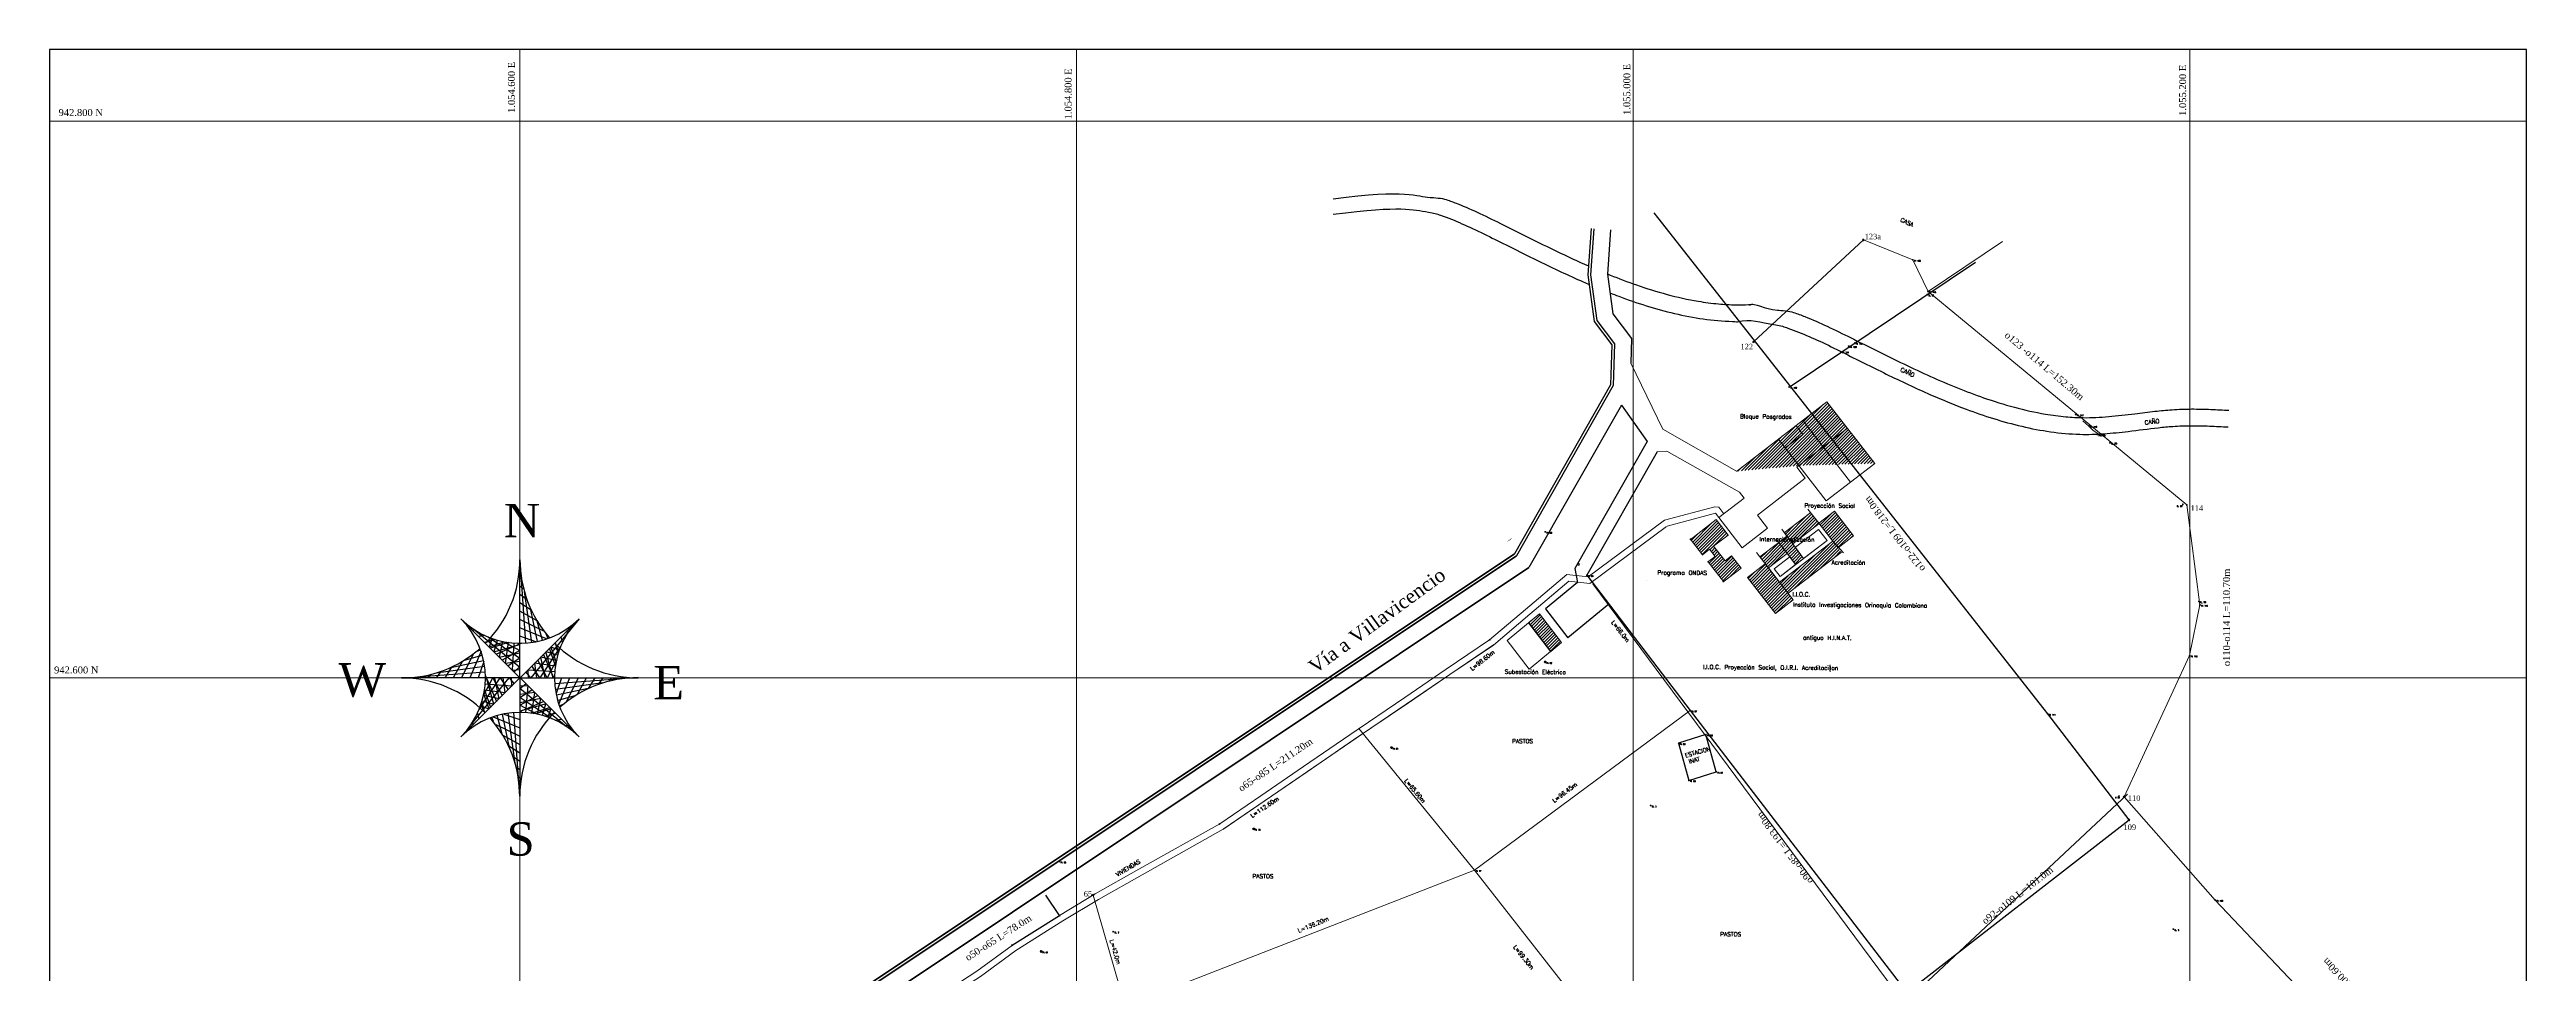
# Model space of a CAD drawing. Header units: metres. Extents: x -38 to 1057472, y -19 to 977469.
# Drawn here: x 1054431 to 1055321, y 942494 to 942826 of the extents above; entities that cross this region are included whole.
import ezdxf

# ---------------------------------------------------------------- set-up
doc = ezdxf.new("R2010")
doc.units = ezdxf.units.M
doc.header["$LTSCALE"] = 0.0005
for name, color, linetype, lineweight in [('anden', 3, 'CONTINUOUS', 9), ('CAÑO', 5, 'CONTINUOUS', 25), ('cerca', 4, 'CERCA', 20), ('CERRAM', 1, 'CONTINUOUS', 25), ('CERRAMIENTO', 20, 'CONTINUOUS', 35), ('CONT-MJR', 11, 'CONTINUOUS', 15), ('CONT-MNR', 44, 'CONTINUOUS', 15), ('COORD', 7, 'CONTINUOUS', 9), ('MURO', 7, 'CONTINUOUS', 30), ('NORTE', 7, 'CONTINUOUS', 15), ('puntos barcelona', 3, 'CONTINUOUS', 13), ('TEXTO', 7, 'CONTINUOUS', 15), ('textos', 7, 'CONTINUOUS', 15)]:
    doc.layers.add(name, color=color, linetype=linetype, lineweight=lineweight)
doc.layers.add('UBICACION', color=7, linetype='CONTINUOUS')
doc.layers.add('V', color=2, linetype='CONTINUOUS', plot=False)
doc.styles.add('1.2mm1250', font='txt.shx', dxfattribs={"height": 0.5})
doc.styles.add('2mm1250', font='TIMES.TTF', dxfattribs={"height": 2.5})
doc.styles.add('letras', font='TIMES.TTF', dxfattribs={"height": 4})
doc.styles.get("Standard").update_dxf_attribs({"font": 'txt.shx', "height": 1.5})
doc.linetypes.add('CERCA', pattern='A,19.873597,-1.500118,["x",Standard,S=1.5,R=0,X=0,Y=-0.44232],-2.673653,19.873597', length=43.920965)

# ---------------------------------------------------------------- blocks, each defined once
blk = doc.blocks.new('poste')
at = {"layer": 'MURO'}
for p, q in [((-0.32, -0.04), (-0.03, 0.32)), ((-0.32, 0.03), (-0.1, 0.3)), ((-0.3, -0.11), (0.04, 0.32)), ((-0.28, -0.16), (0.09, 0.31)), ((-0.25, -0.2), (0.14, 0.29)), ((-0.22, -0.23), (0.17, 0.27)), ((-0.19, -0.26), (0.21, 0.24))]:
    blk.add_line(p, q, dxfattribs=at)
blk.add_circle((0, 0), 0.32, dxfattribs=at)
blk = doc.blocks.new('norte ERNESTO')
at = {"layer": 'UBICACION', "color": 8}
for p, q in [((-0.01, 7.07), (-0.08, 6.04)), ((-0.03, 6.47), (-0.03, 6.48)), ((0, 7.06), (-0.01, 7.07)), ((-0.01, 7.07), (0.34, 2.08)), ((-0.01, 7.07), (0, 7.02)), ((-0.01, 7.07), (0, 7.04)), ((-0.01, 7.07), (0, 7.05)), ((-0.01, 7.07), (0, 7.06)), ((-0.01, 7.07), (0, 7.06)), ((-0.01, 7.07), (0, 7.06)), ((-0.01, 7.07), (0, 7.06)), ((0, 7.06), (-0.01, 7.07)), ((0, 7.06), (-0.01, 7.07)), ((0, 7.06), (-0.01, 7.07)), ((0, 7.06), (-0.01, 7.07)), ((0, 7.05), (-0.01, 7.07)), ((0, 7.05), (-0.01, 7.07)), ((0.03, 6.47), (-0.01, 6.5)), ((0.1, 5.91), (-0.01, 6)), ((-0.41, 4.71), (-0.41, 4.72)), ((-0.29, 5.09), (-0.29, 5.07)), ((-0.1, 5.92), (-0.1, 5.92)), ((0.22, 5.32), (-0.01, 5.5)), ((0.41, 4.7), (-0.01, 5)), ((0.67, 4.06), (-0.01, 4.5)), ((0.26, 5.18), (0.69, 2.12)), ((-3.14, 3.18), (-3.18, 3.18)), ((-1.06, 3.34), (-1.06, 3.34)), ((-1.01, 3.43), (-1.01, 3.43)), ((-0.67, 4.08), (-0.66, 4.08)), ((-0.62, 4.18), (-0.62, 4.17)), ((1.02, 3.42), (-0.01, 4)), ((1.46, 2.77), (-0.01, 3.5)), ((1.58, 2.33), (-0.01, 3)), ((0.59, 4.25), (1.03, 2.18)), ((3.54, 3.54), (0.64, 0)), ((1.35, 2.26), (1.03, 3.4)), ((3.18, 3.14), (3.18, 3.18)), ((-2.33, 1.59), (-3.01, -0.01)), ((-2.67, 2.85), (-2.83, 2.83)), ((-2.77, 2.91), (0, 0.64)), ((-2.61, 1.58), (-2.36, 1.67)), ((-2.11, 2.54), (-2.47, 2.47)), ((-1.46, 2.29), (-2.12, 2.12)), ((-1.97, 2.16), (-1.58, 2.33)), ((-1.9, 2.45), (0, 1.18)), ((-1.67, 2.36), (-1.85, 1.85)), ((-1.85, 1.85), (-0.95, 2.16)), ((-0.71, 2.12), (-1.77, 1.77)), ((-1.59, 2.6), (-1.59, 2.6)), ((-1.37, 2.26), (-1.56, 1.56)), ((-1.56, 1.56), (-0.01, 2)), ((-1.44, 2.79), (-1.44, 2.79)), ((0.12, 2.07), (-1.41, 1.41)), ((-1.04, 2.18), (-1.24, 1.24)), ((-1.24, 1.24), (-0.01, 1.5)), ((0, 1.63), (-1.06, 1.06)), ((-1.01, 2.17), (0, 1.63)), ((-0.71, 2.12), (-0.88, 0.88)), ((-0.36, 2.08), (-0.47, 0.47)), ((-0.12, 2.07), (0, 2.02)), ((0.94, 2.16), (-0.01, 2.5)), ((0, 1.99), (-0.01, 2)), ((0, 1.49), (-0.01, 1.5)), ((2.45, 1.9), (1.18, 0)), ((1.55, 2.65), (1.66, 2.35)), ((1.99, 0), (1.55, 1.55)), ((2.26, 1.36), (1.56, 1.56)), ((2.12, 0.71), (1.77, 1.77)), ((2.36, 1.66), (1.84, 1.84)), ((1.84, 1.84), (2.16, 0.94)), ((2.29, 1.46), (2.12, 2.12)), ((2.32, 1.57), (2.14, 2.01)), ((2.54, 2.11), (2.47, 2.47)), ((2.85, 2.67), (2.83, 2.83)), ((-5.94, 0.07), (-6.01, -0.01)), ((-5.9, 0.08), (-2.08, 0.35)), ((-5.35, 0.19), (-5.51, -0.01)), ((-5.02, 0.29), (-2.12, 0.7)), ((-4.74, 0.38), (-5.01, -0.01)), ((-4.1, 0.64), (-4.51, -0.01)), ((-4.15, 0.62), (-2.18, 1.04)), ((-3.45, 0.99), (-4.01, -0.01)), ((-2.8, 1.42), (-3.51, -0.01)), ((-3.33, 1.06), (-2.26, 1.36)), ((-2.91, -2.77), (-0.64, 0)), ((-2.17, 0.97), (-2.51, -0.01)), ((-2.45, -1.9), (-1.18, 0)), ((-2.17, -1.01), (-1.63, 0)), ((-2.07, 0.12), (-1.41, -1.41)), ((-2.07, -0.12), (-2.02, 0)), ((-2.01, 0), (-2.01, 0)), ((-1.63, 0), (-1.06, -1.06)), ((-1.51, 0), (-1.51, 0)), ((-1.18, 0), (-0.71, -0.71)), ((-1.01, 0), (-1.01, 0)), ((-0.87, 0.87), (-0.01, 1)), ((0, 1.18), (-0.71, 0.71)), ((-0.64, 0), (-0.35, -0.35)), ((-0.51, 0), (-0.51, 0)), ((-0.46, 0.46), (-0.01, 0.5)), ((0, 0.64), (-0.35, 0.35)), ((0, 1), (-0.01, 1)), ((0, 0.5), (-0.01, 0.5)), ((0.64, 0), (0.35, 0.35)), ((0.46, 0.46), (0.49, 0)), ((2.08, 0.35), (0.46, 0.46)), ((1.18, 0), (0.71, 0.71)), ((2.12, 0.7), (0.87, 0.87)), ((0.87, 0.87), (0.99, 0)), ((1.63, 0), (1.06, 1.06)), ((2.18, 1.03), (1.23, 1.23)), ((1.23, 1.23), (1.49, 0)), ((2.02, 0), (1.41, 1.41)), ((2.17, 1.01), (1.63, 0)), ((2.07, 0.12), (2.02, 0)), ((2.49, 0), (2.49, 0)), ((2.99, 0), (2.99, 0)), ((3.49, 0), (3.49, 0)), ((3.99, 0), (3.99, 0)), ((4.49, 0), (4.49, 0)), ((4.99, 0), (4.99, 0)), ((5.49, 0), (5.34, -0.19)), ((5.93, -0.07), (5.99, 0)), ((6.49, 0), (6.49, 0)), ((-6.5, 0), (-6.51, -0.01)), ((-2.29, -1.46), (-2.12, -2.12)), ((-2.26, -1.37), (-1.57, -1.57)), ((-2.18, -1.04), (-1.24, -1.24)), ((-1.85, -1.85), (-2.17, -0.97)), ((-2.12, -0.71), (-1.77, -1.77)), ((-2.12, -0.71), (-0.88, -0.88)), ((-2.08, -0.36), (-0.47, -0.47)), ((-1.57, -1.57), (-2.01, 0)), ((-1.25, -1.25), (-1.51, 0)), ((-0.88, -0.88), (-1.01, 0)), ((-0.48, -0.48), (-0.51, 0)), ((0.47, -0.47), (-0.01, -0.5)), ((0.88, -0.88), (-0.01, -1)), ((1.24, -1.24), (-0.01, -1.5)), ((0, -0.64), (0.35, -0.35)), ((2.77, -2.91), (0, -0.64)), ((0, -1.18), (0.71, -0.71)), ((0, -1.63), (1.06, -1.06)), ((1.9, -2.45), (0, -1.18)), ((0, -2.02), (1.41, -1.41)), ((0.46, -0.46), (0.34, -2.08)), ((0.87, -0.87), (0.69, -2.12)), ((1.23, -1.23), (1.03, -2.18)), ((5.81, -0.09), (2.08, -0.35)), ((4.96, -0.3), (2.12, -0.7)), ((2.49, 0), (2.16, -0.94)), ((4.09, -0.63), (2.18, -1.04)), ((3.29, -1.07), (2.26, -1.36)), ((2.33, -1.57), (2.99, 0)), ((3.49, 0), (2.79, -1.41)), ((3.44, -0.98), (3.99, 0)), ((4.49, 0), (4.09, -0.63)), ((4.73, -0.38), (4.99, 0)), ((-2.85, -2.67), (-2.83, -2.83)), ((-2.54, -2.11), (-2.47, -2.47)), ((-2.36, -1.68), (-1.85, -1.85)), ((-2.17, -1.98), (-2.33, -1.6)), ((-1.58, -2.62), (-1.68, -2.36)), ((-1.6, -2.33), (-0.01, -3)), ((-1.45, -2.79), (-0.01, -3.5)), ((-1.06, -3.37), (-1.37, -2.26)), ((-0.62, -4.2), (-1.05, -2.18)), ((-0.97, -2.17), (-0.01, -2.5)), ((-0.29, -5.11), (-0.71, -2.12)), ((-0.01, -7.08), (-0.36, -2.08)), ((0, -2.5), (-0.01, -2.5)), ((1.56, -1.56), (0, -2)), ((1.01, -2.17), (0, -1.63)), ((0.12, -2.07), (0, -2.02)), ((0.71, -2.12), (1.77, -1.77)), ((1.85, -1.85), (0.95, -2.16)), ((1.35, -2.26), (1.55, -1.55)), ((1.46, -2.29), (2.12, -2.12)), ((1.93, -2.18), (1.58, -2.33)), ((1.84, -1.84), (1.66, -2.35)), ((2.11, -2.54), (2.47, -2.47)), ((2.56, -1.59), (2.36, -1.67)), ((2.67, -2.85), (2.83, -2.83)), ((-3.18, -3.14), (-3.18, -3.18)), ((-1.02, -3.44), (-0.01, -4)), ((-0.67, -4.08), (-0.01, -4.5)), ((0, -3), (-0.01, -3)), ((0, -3.5), (-0.01, -3.5)), ((0, -4), (-0.01, -4)), ((3.14, -3.18), (3.18, -3.18)), ((-0.41, -4.72), (-0.01, -5)), ((-0.23, -5.33), (-0.01, -5.5)), ((-0.1, -5.92), (-0.01, -6)), ((0, -4.5), (-0.01, -4.5)), ((0, -5), (-0.01, -5)), ((0, -5.5), (-0.01, -5.5)), ((-0.03, -6.48), (-0.01, -6.5)), ((0, -6), (-0.01, -6)), ((0, -6.5), (-0.01, -6.5))]:
    blk.add_line(p, q, dxfattribs=at)
at = {"layer": 'UBICACION'}
for p, q in [((0, 0), (0, 7.07)), ((-3.54, 3.54), (3.54, -3.54)), ((3.54, 3.54), (-3.54, -3.54)), ((0, 0), (-7.09, 0)), ((0, 0), (7.08, 0)), ((0, 0), (0, -7.08))]:
    blk.add_line(p, q, dxfattribs=at)
at = {"layer": 'UBICACION', "color": 8}
for centre, radius, start, end in [((-7.07, 7.05), 7.06, 315.0957, 0.1743), ((7.08, 7.08), 7.08, 180.079, 221.4421), ((0, 7.07), 5, 225, 315), ((-7.07, 0), 5, 315, 45), ((7.07, 0), 5, 135, 225), ((-7.07, 7.05), 7.06, 269.7701, 311.4767), ((7.08, 7.08), 7.08, 225.0164, 270), ((7.08, -7.08), 7.09, 90, 131.3979), ((-7.11, -7.11), 7.1, 45.0004, 89.9047), ((0, -7.07), 5, 45, 135), ((-7.11, -7.11), 7.1, 0.2301, 41.5046), ((7.08, -7.08), 7.09, 135, 180)]:
    blk.add_arc(centre, radius, start, end, dxfattribs=at)
at = {"layer": 'UBICACION', "style": 'letras'}
for s, p in [('N', (-0.97, 8.42)), ('W', (-10.87, -1.12)), ('E', (7.98, -1.29)), ('S', (-0.8, -10.65))]:
    blk.add_text(s, height=2, dxfattribs=at).set_placement(p)

msp = doc.modelspace()

# ---------------------------------------------------------------- hatches: boundary and pattern name
at = {"layer": 'anden'}
h = msp.add_hatch(dxfattribs=at)
h.set_pattern_fill('ANSI31', color=256, scale=0.25, style=0)
h.set_pattern_definition([(45, (1055037.1445, 942663.6488), (-0.561266, 0.561266), [])])
edge = h.paths.add_edge_path()
edge.add_line((1055069.637, 942699.205), (1055058.542, 942690.667))
edge.add_line((1055058.542, 942690.667), (1055037.144, 942674.2))
edge.add_line((1055059.549, 942676.3), (1055052.202, 942685.788))
edge.add_line((1055069.345, 942663.649), (1055059.549, 942676.3))
edge.add_line((1055086.78, 942677.066), (1055069.345, 942663.649))
edge.add_line((1055086.78, 942677.066), (1055069.617, 942699.231))
h = msp.add_hatch(dxfattribs=at)
h.set_pattern_fill('ANSI31', color=256, scale=0.25, style=0)
h.set_pattern_definition([(45, (1055020.4858, 942634.429), (-0.561266, 0.561266), [])])
edge = h.paths.add_edge_path()
edge.add_line((1055029.841, 942656.845), (1055020.486, 942649.645))
edge.add_line((1055034.127, 942651.31), (1055029.841, 942656.845))
edge.add_line((1055034.127, 942651.31), (1055028.897, 942647.285))
edge.add_line((1055032.999, 942641.987), (1055028.897, 942647.285))
edge.add_line((1055035.376, 942643.817), (1055032.999, 942641.987))
edge.add_line((1055038.743, 942639.468), (1055035.376, 942643.817))
edge.add_line((1055038.743, 942639.468), (1055032.195, 942634.429))
edge.add_line((1055032.403, 942634.589), (1055026.893, 942641.705))
edge.add_line((1055029.429, 942643.657), (1055026.707, 942641.561))
edge.add_line((1055029.429, 942643.657), (1055027.47, 942646.187))
edge.add_line((1055027.47, 942646.187), (1055024.755, 942644.097))
edge.add_line((1055024.934, 942644.235), (1055020.514, 942649.943))
h = msp.add_hatch(dxfattribs=at)
h.set_pattern_fill('ANSI31', color=256, scale=0.25, style=0)
h.set_pattern_definition([(45, (1055066.74385, 942646.7349), (-0.561266, 0.561266), [])])
h.paths.add_polyline_path([(1055073.601, 942646.735), (1055066.744, 942655.59), (1055072.283, 942659.854), (1055079.14, 942650.998)])
h = msp.add_hatch(dxfattribs=at)
h.set_pattern_fill('ANSI31', color=256, scale=0.25, style=0)
h.set_pattern_definition([(45, (1055045.5511, 942639.4951), (-0.561266, 0.561266), [])])
h.paths.add_polyline_path([(1055055.32, 942644.667), (1055052.282, 942648.599), (1055045.551, 942643.433), (1055048.6, 942639.495)])
h = msp.add_hatch(dxfattribs=at)
h.set_pattern_fill('ANSI31', color=256, scale=0.25, style=0)
h.set_pattern_definition([(45, (1055052.29015, 942640.71645), (-0.561266, 0.561266), [])])
edge = h.paths.add_edge_path()
edge.add_line((1055061.237, 942642.91), (1055055.267, 942650.89))
edge.add_line((1055055.267, 942650.89), (1055052.29, 942648.605))
edge.add_line((1055058.386, 942640.716), (1055052.29, 942648.605))
edge.add_line((1055061.237, 942642.91), (1055058.386, 942640.716))
h = msp.add_hatch(dxfattribs=at)
h.set_pattern_fill('ANSI31', color=256, scale=0.25, style=0)
h.set_pattern_definition([(45, (1055041.0951, 942623.1372), (-0.561266, 0.561266), [])])
h.paths.add_polyline_path([(1055057.476, 942628.016), (1055047.435, 942640.983), (1055041.095, 942636.104), (1055051.136, 942623.137)])
h = msp.add_hatch(dxfattribs=at)
h.set_pattern_fill('ANSI31', color=256, scale=0.25, style=0)
h.set_pattern_definition([(45, (1054962.44016, 942609.5203), (-0.561266, 0.561266), [])])
h.paths.add_polyline_path([(1054974.233, 942612.732), (1054966.314, 942623.053), (1054962.44, 942619.841), (1054970.36, 942609.52)])

# ---------------------------------------------------------------- linework, layer by layer
for p, q in [((1055010.708, 942689.42), (1054999.115, 942713.034)), ((1055069.637, 942699.205), (1055058.542, 942690.667)), ((1055086.78, 942677.066), (1055069.617, 942699.231)), ((1055058.542, 942690.667), (1055037.144, 942674.2)), ((1055060.991, 942687.504), (1055058.542, 942690.667)), ((1055078.062, 942670.358), (1055060.919, 942692.496)), ((1055012.128, 942681.402), (1055008.626, 942681.226)), ((1055037.172, 942674.221), (1055010.708, 942689.42)), ((1055038.224, 942666.762), (1055012.128, 942681.402)), ((1055059.549, 942676.3), (1055052.202, 942685.788)), ((1055060.991, 942687.504), (1055054.651, 942682.625)), ((1055076.984, 942689.717), (1055058.756, 942675.69)), ((1055061.818, 942671.736), (1055058.756, 942675.69)), ((1055069.345, 942663.649), (1055059.549, 942676.3)), ((1055086.78, 942677.066), (1055069.345, 942663.649)), ((1055039.906, 942664.59), (1055030.792, 942657.576)), ((1055039.906, 942664.59), (1055038.224, 942666.762)), ((1055061.818, 942671.736), (1055044.62, 942658.502)), ((1055029.382, 942661.484), (1055011.234, 942656.669)), ((1055029.581, 942659.158), (1055012.152, 942654.533)), ((1055029.841, 942656.845), (1055020.486, 942649.645)), ((1055030.773, 942661.36), (1055029.382, 942661.484)), ((1055029.569, 942659.159), (1055029.569, 942659.158)), ((1055039.175, 942646.74), (1055029.569, 942659.158)), ((1055034.127, 942651.31), (1055029.841, 942656.845)), ((1055032.615, 942658.979), (1055030.773, 942661.36)), ((1055048.294, 942653.758), (1055044.62, 942658.502)), ((1055063.797, 942659.38), (1055054.289, 942652.133)), ((1055054.698, 942651.667), (1055057.966, 942654.936)), ((1055055.178, 942651.025), (1055062.685, 942658.532)), ((1055055.659, 942650.383), (1055064.164, 942658.889)), ((1055056.139, 942649.741), (1055064.654, 942658.256)), ((1055056.619, 942649.099), (1055065.144, 942657.624)), ((1055057.1, 942648.457), (1055065.634, 942656.991)), ((1055066.844, 942655.428), (1055057.35, 942648.122)), ((1055066.85, 942655.42), (1055057.356, 942648.114)), ((1055059.68, 942649.915), (1055066.124, 942656.358)), ((1055066.844, 942655.428), (1055062.81, 942660.639)), ((1055064.552, 942653.664), (1055066.614, 942655.726)), ((1055064.754, 942658.224), (1055064.716, 942658.194)), ((1055072.283, 942659.854), (1055066.744, 942655.59)), ((1055073.601, 942646.735), (1055066.744, 942655.59)), ((1055071.748, 942649.095), (1055066.85, 942655.42)), ((1055079.14, 942650.998), (1055072.283, 942659.854)), ((1055011.993, 942654.367), (1054984.477, 942633.857)), ((1055024.934, 942644.235), (1055020.514, 942649.943)), ((1055027.47, 942646.187), (1055024.755, 942644.097)), ((1055029.429, 942643.657), (1055027.47, 942646.187)), ((1055034.127, 942651.31), (1055028.897, 942647.285)), ((1055032.999, 942641.987), (1055028.897, 942647.285)), ((1055048.294, 942653.758), (1055039.175, 942646.74)), ((1055052.276, 942648.607), (1055045.545, 942643.441)), ((1055052.282, 942648.599), (1055045.551, 942643.433)), ((1055052.276, 942648.607), (1055051.352, 942649.802)), ((1055052.284, 942648.613), (1055051.36, 942649.809)), ((1055055.32, 942644.667), (1055052.282, 942648.599)), ((1055055.261, 942650.898), (1055052.284, 942648.613)), ((1055055.267, 942650.89), (1055052.29, 942648.605)), ((1055058.386, 942640.716), (1055052.29, 942648.605)), ((1055071.748, 942649.095), (1055052.586, 942634.348)), ((1055071.754, 942649.087), (1055052.592, 942634.34)), ((1055069.649, 942649.372), (1055052.848, 942636.443)), ((1055055.261, 942650.898), (1055053.389, 942653.4)), ((1055057.35, 942648.122), (1055053.397, 942653.406)), ((1055054.369, 942632.045), (1055070.265, 942647.941)), ((1055054.859, 942631.412), (1055072.095, 942648.648)), ((1055061.237, 942642.91), (1055055.267, 942650.89)), ((1055055.349, 942630.779), (1055072.584, 942648.015)), ((1055057.342, 942648.116), (1055057.342, 942648.116)), ((1055061.244, 942642.917), (1055057.356, 942648.114)), ((1055057.609, 942631.917), (1055073.074, 942647.382)), ((1055066.588, 942653.325), (1055058.263, 942646.919)), ((1055069.643, 942649.38), (1055061.244, 942642.917)), ((1055062.48, 942635.666), (1055073.564, 942646.75)), ((1055069.649, 942649.372), (1055066.588, 942653.325)), ((1055067.352, 942639.415), (1055074.054, 942646.117)), ((1055067.804, 942654.261), (1055067.777, 942654.24)), ((1055067.804, 942654.261), (1055067.777, 942654.24)), ((1055070.853, 942650.299), (1055070.838, 942650.287)), ((1055075.543, 942644.92), (1055071.754, 942649.087)), ((1055079.14, 942650.998), (1055073.601, 942646.735)), ((1055029.429, 942643.657), (1055026.707, 942641.561)), ((1055032.403, 942634.589), (1055026.893, 942641.705)), ((1055038.743, 942639.468), (1055032.195, 942634.429)), ((1055035.376, 942643.817), (1055032.999, 942641.987)), ((1055038.743, 942639.468), (1055035.376, 942643.817)), ((1055047.435, 942640.983), (1055041.095, 942636.104)), ((1055045.545, 942643.441), (1055044.321, 942645.022)), ((1055048.6, 942639.495), (1055045.551, 942643.433)), ((1055057.476, 942628.016), (1055047.435, 942640.983)), ((1055055.32, 942644.667), (1055048.6, 942639.495)), ((1055055.327, 942644.659), (1055048.606, 942639.487)), ((1055052.586, 942634.348), (1055048.606, 942639.487)), ((1055056.249, 942643.476), (1055050.705, 942639.21)), ((1055052.848, 942636.443), (1055050.705, 942639.21)), ((1055058.378, 942640.71), (1055052.842, 942636.45)), ((1055053.389, 942633.31), (1055060.522, 942640.443)), ((1055053.879, 942632.677), (1055065.394, 942644.192)), ((1055058.378, 942640.71), (1055055.327, 942644.659)), ((1055055.328, 942644.673), (1055055.328, 942644.673)), ((1055074.811, 942645.155), (1055055.633, 942630.396)), ((1055074.817, 942645.147), (1055055.639, 942630.388)), ((1055058.384, 942640.702), (1055058.384, 942640.702)), ((1055061.237, 942642.91), (1055058.386, 942640.716)), ((1055061.251, 942642.908), (1055061.25, 942642.909)), ((1055072.223, 942643.164), (1055074.544, 942645.484)), ((1054984.477, 942633.857), (1054976.867, 942634.739)), ((1054983.351, 942636.84), (1054983.205, 942636.727)), ((1055004.82, 942635.098), (1055004.82, 942635.138)), ((1055051.136, 942623.137), (1055041.095, 942636.104)), ((1055057.476, 942628.016), (1055051.136, 942623.137)), ((1055057.484, 942628.022), (1055052.592, 942634.34)), ((1055052.9, 942633.943), (1055055.651, 942636.694))]:
    msp.add_line(p, q, dxfattribs=at)
at = {"layer": 'anden', "flags": 128}
for points in [[(1054713.319, 942429.416), (1054717.439, 942443.47), (1054738.648, 942459.866), (1054734.67, 942464.896), (1054740.138, 942478.896), (1054753.458, 942487.633), (1054764.131, 942494.607), (1054776.912, 942503.914), (1054793.852, 942514.571), (1054806.686, 942522.381), (1054822.404, 942531.215), (1054851.425, 942547.515), (1054866.159, 942557.605), (1054881.548, 942568.119), (1054898.235, 942579.566), (1054917.911, 942592.896), (1054932.85, 942603.056), (1054948.365, 942613.596), (1054961.349, 942624.576), (1054976.154, 942637.15), (1054976.154, 942637.15), (1054983.837, 942636.246), (1055011.234, 942656.669)], [(1054742.013, 942477.375), (1054754.718, 942485.709), (1054765.438, 942492.713), (1054778.202, 942502.009), (1054795.062, 942512.615), (1054807.848, 942520.396), (1054823.531, 942529.21), (1054852.64, 942545.559), (1054867.458, 942555.707), (1054882.847, 942566.221), (1054899.53, 942577.666), (1054919.203, 942590.993), (1054934.143, 942601.155), (1054949.757, 942611.762), (1054962.836, 942622.821), (1054976.867, 942634.739)], [(1054962.363, 942619.777), (1054954.759, 942613.472), (1054962.678, 942603.151), (1054970.283, 942609.456)], [(1054962.361, 942619.78), (1054970.28, 942609.459)], [(1054974.233, 942612.732), (1054966.314, 942623.053), (1054962.44, 942619.841)], [(1054962.44, 942619.841), (1054970.36, 942609.52)], [(1054970.36, 942609.52), (1054974.233, 942612.732)]]:
    msp.add_lwpolyline(points, dxfattribs=at)
at = {"layer": 'anden'}
msp.add_circle((1055020.659, 942649.779), 0.219, dxfattribs=at)
at = {"layer": 'CAÑO'}
for points, knots in [([(1054892.148, 942772.161), (1054918.798, 942775.663), (1054922.369, 942772.983), (1054928.331, 942772.572), (1054931.437, 942772.377), (1054934.205, 942771.411), (1054935.574, 942770.896), (1054939.643, 942769.279), (1054942.305, 942768.103), (1054947.759, 942765.555), (1054950.545, 942764.176), (1054956.513, 942761.199), (1054959.699, 942759.599), (1054966.068, 942756.433), (1054969.248, 942754.868), (1054976.254, 942751.506), (1054980.082, 942749.726), (1054983.941, 942748.029)], [0, 0, 0, 0, 14.7974557, 14.7974557, 19.0666171, 19.0666171, 23.3357785, 23.3357785, 31.8741013, 31.8741013, 41.0760382, 41.0760382, 51.7583461, 51.7583461, 62.440654, 62.440654, 75.2278405, 75.2278405, 75.2278405, 75.2278405]), ([(1054892.148, 942766.617), (1054917.617, 942769.78), (1054920.313, 942768.26), (1054928.23, 942767.107), (1054929.521, 942766.69), (1054932.098, 942765.792), (1054933.38, 942765.311), (1054937.215, 942763.79), (1054939.754, 942762.67), (1054944.986, 942760.23), (1054947.678, 942758.901), (1054952.993, 942756.25), (1054955.61, 942754.937), (1054960.848, 942752.325), (1054963.47, 942751.024), (1054971.365, 942747.169), (1054976.669, 942744.661), (1054982.763, 942741.995), (1054983.464, 942741.692), (1054984.167, 942741.391)], [0, 0, 0, 0, 14.7860295, 14.7860295, 19.0295988, 19.0295988, 23.2731682, 23.2731682, 31.7603068, 31.7603068, 40.7956663, 40.7956663, 49.5490474, 49.5490474, 58.3024285, 58.3024285, 75.8091907, 75.8091907, 78.0795358, 78.0795358, 78.0795358, 78.0795358]), ([(1054990.751, 942745.142), (1054991.085, 942745.006), (1054991.42, 942744.87), (1054994.85, 942743.491), (1054997.972, 942742.312), (1055008.403, 942738.685), (1055015.856, 942736.591), (1055025.773, 942734.924), (1055028.215, 942734.602), (1055032.724, 942734.197), (1055034.791, 942734.085), (1055038.383, 942734.031), (1055039.908, 942734.055), (1055043.001, 942734.261), (1055043.001, 942734.261), (1055043.001, 942734.261), (1055043.001, 942734.261), (1055043.001, 942734.261), (1055043.001, 942734.261), (1055043.001, 942734.261), (1055043.001, 942734.261), (1055043.001, 942734.261), (1055043.001, 942734.261), (1055043.001, 942734.261), (1055043.001, 942734.261), (1055043.001, 942734.261), (1055043.001, 942734.261), (1055043.001, 942734.261), (1055043.001, 942734.261), (1055043.001, 942734.261)], [82.7095844, 82.7095844, 82.7095844, 82.7095844, 83.8052699, 83.8052699, 93.9266439, 93.9266439, 117.2180357, 117.2180357, 124.8197039, 124.8197039, 131.2636759, 131.2636759, 136.046234, 136.046234, 140.8287922, 140.8287922, 150.3939085, 150.3939085, 157.5836165, 157.5836165, 163.6459629, 163.6459629, 167.0422097, 167.0422097, 170.4384565, 170.4384565, 177.2309502, 177.2309502, 183.7004527, 183.7004527, 183.7004527, 183.7004527]), ([(1054991.635, 942738.329), (1054992.694, 942737.915), (1054993.758, 942737.508), (1054998.069, 942735.899), (1055001.359, 942734.76), (1055008.034, 942732.678), (1055011.416, 942731.737), (1055021.667, 942729.33), (1055028.64, 942728.275), (1055037.125, 942728.038), (1055037.433, 942727.935), (1055037.433, 942727.935), (1055037.433, 942727.935), (1055037.433, 942727.935), (1055037.433, 942727.935), (1055037.433, 942727.935), (1055037.433, 942727.935), (1055037.433, 942727.935), (1055037.433, 942727.935), (1055037.433, 942727.935), (1055037.433, 942727.935), (1055037.433, 942727.935), (1055037.433, 942727.935), (1055037.433, 942727.935), (1055037.433, 942727.935), (1055037.433, 942727.935), (1055037.433, 942727.935), (1055037.433, 942727.935)], [86.0509576, 86.0509576, 86.0509576, 86.0509576, 89.4116646, 89.4116646, 99.6077419, 99.6077419, 109.8038191, 109.8038191, 130.1959737, 130.1959737, 134.4540256, 134.4540256, 138.7120774, 138.7120774, 147.2281812, 147.2281812, 158.1403403, 158.1403403, 163.5424972, 163.5424972, 166.9046907, 166.9046907, 170.2668842, 170.2668842, 176.9912712, 176.9912712, 183.7004527, 183.7004527, 183.7004527, 183.7004527]), ([(1055041.931, 942733.974), (1055043.595, 942735.111), (1055047.166, 942732.431), (1055053.128, 942732.021), (1055056.234, 942731.825), (1055059.002, 942730.859), (1055060.371, 942730.345), (1055064.44, 942728.728), (1055067.102, 942727.551), (1055072.556, 942725.003), (1055075.343, 942723.624), (1055081.31, 942720.647), (1055084.496, 942719.048), (1055090.865, 942715.882), (1055094.046, 942714.316), (1055103.611, 942709.726), (1055110.02, 942706.81), (1055119.647, 942702.94), (1055122.769, 942701.761), (1055133.2, 942698.133), (1055140.653, 942696.04), (1055150.57, 942694.372), (1055153.012, 942694.051), (1055157.521, 942693.646), (1055159.588, 942693.534), (1055163.18, 942693.48), (1055164.705, 942693.504), (1055167.777, 942693.635), (1055169.32, 942693.741), (1055173.975, 942694.145), (1055177.11, 942694.527), (1055182.658, 942695.221), (1055185.057, 942695.526), (1055189.516, 942696.02), (1055191.57, 942696.219), (1055194.797, 942696.444), (1055195.962, 942696.508), (1055198.296, 942696.591), (1055199.459, 942696.611), (1055202.94, 942696.62), (1055205.248, 942696.557), (1055209.725, 942696.373), (1055211.896, 942696.254), (1055214.054, 942696.136)], [0, 0, 0, 0, 14.7974557, 14.7974557, 19.0666171, 19.0666171, 23.3357785, 23.3357785, 31.8741013, 31.8741013, 41.0760382, 41.0760382, 51.7583461, 51.7583461, 62.440654, 62.440654, 83.8052699, 83.8052699, 93.9266439, 93.9266439, 117.2180357, 117.2180357, 124.8197039, 124.8197039, 131.2636759, 131.2636759, 136.046234, 136.046234, 140.8287922, 140.8287922, 150.3939085, 150.3939085, 157.5836165, 157.5836165, 163.6459629, 163.6459629, 167.0422097, 167.0422097, 170.4384565, 170.4384565, 177.2309502, 177.2309502, 183.7004527, 183.7004527, 183.7004527, 183.7004527]), ([(1055037.433, 942727.935), (1055042.414, 942729.228), (1055045.11, 942727.708), (1055053.027, 942726.555), (1055054.318, 942726.139), (1055056.895, 942725.24), (1055058.177, 942724.759), (1055062.012, 942723.238), (1055064.551, 942722.119), (1055069.783, 942719.678), (1055072.475, 942718.349), (1055077.79, 942715.699), (1055080.407, 942714.386), (1055085.645, 942711.774), (1055088.267, 942710.473), (1055096.162, 942706.617), (1055101.466, 942704.109), (1055111.052, 942699.916), (1055115.298, 942698.172), (1055122.866, 942695.348), (1055126.156, 942694.208), (1055132.831, 942692.126), (1055136.213, 942691.186), (1055146.464, 942688.778), (1055153.437, 942687.723), (1055161.922, 942687.486), (1055163.393, 942687.483), (1055166.323, 942687.555), (1055167.78, 942687.629), (1055172.133, 942687.93), (1055175.007, 942688.24), (1055181.505, 942689.017), (1055185.113, 942689.505), (1055190.45, 942690.081), (1055192.208, 942690.247), (1055195.044, 942690.448), (1055196.128, 942690.509), (1055198.291, 942690.589), (1055199.377, 942690.609), (1055202.648, 942690.622), (1055204.845, 942690.567), (1055209.265, 942690.389), (1055211.488, 942690.268), (1055213.726, 942690.145)], [0, 0, 0, 0, 14.7860295, 14.7860295, 19.0295988, 19.0295988, 23.2731682, 23.2731682, 31.7603068, 31.7603068, 40.7956663, 40.7956663, 49.5490474, 49.5490474, 58.3024285, 58.3024285, 75.8091907, 75.8091907, 89.4116646, 89.4116646, 99.6077419, 99.6077419, 109.8038191, 109.8038191, 130.1959737, 130.1959737, 134.4540256, 134.4540256, 138.7120774, 138.7120774, 147.2281812, 147.2281812, 158.1403403, 158.1403403, 163.5424972, 163.5424972, 166.9046907, 166.9046907, 170.2668842, 170.2668842, 176.9912712, 176.9912712, 183.7004527, 183.7004527, 183.7004527, 183.7004527])]:
    msp.add_open_spline(points, degree=3, knots=knots, dxfattribs=at)
at = {"layer": 'cerca'}
for p, q in [((1055082.695, 942757.4), (1055043.232, 942720.691)), ((1055105.95, 942738.88), (1055132.71, 942756.817)), ((1054902.765, 942579.839), (1054949.834, 942611.806)), ((1054942.99, 942530.87), (1055020.5, 942588.27)), ((1054852.555, 942545.525), (1054902.765, 942579.839)), ((1054942.99, 942530.87), (1054901.47, 942581.74)), ((1055177.649, 942558.171), (1054964.172, 942358.548)), ((1054805.94, 942521.94), (1054815.37, 942489.13))]:
    msp.add_line(p, q, dxfattribs=at)
at = {"layer": 'cerca', "flags": 128}
for points in [[(1055198.91, 942662.12), (1055105.95, 942738.88), (1055100.49, 942750.19), (1055082.695, 942757.4)], [(1055176.41, 942557.29), (1055199.94, 942608.01), (1055203.65, 942626.19), (1055198.91, 942662.12)], [(1054985.497, 942633.774), (1055119.59, 942452.96), (1055123.87, 942446.97)], [(1055209.14, 942520.15), (1055176.41, 942557.29)], [(1054820.1, 942453.46), (1055004.22, 942452.64), (1054942.99, 942530.87), (1054816.02, 942481.4)], [(1055209.14, 942520.15), (1055261.97, 942464.35), (1055280.99, 942444.1), (1055306.19, 942405.05)]]:
    msp.add_lwpolyline(points, dxfattribs=at)
at = {"layer": 'CERRAM'}
for p, q in [((1054984.913, 942761.489), (1054983.71, 942744.828)), ((1055148.94, 942587.04), (1055007.53, 942767.06)), ((1054985.911, 942761.417), (1054984.715, 942744.858)), ((1054991.895, 942760.985), (1054990.744, 942745.039)), ((1054983.71, 942744.828), (1054985.941, 942728.03)), ((1054984.715, 942744.858), (1054986.898, 942728.426)), ((1054990.744, 942745.039), (1054992.635, 942730.801)), ((1055056.03, 942704.51), (1055123.002, 942749.333)), ((1054985.941, 942728.03), (1054992.32, 942719.69)), ((1054986.898, 942728.426), (1054993.331, 942720.015)), ((1054992.635, 942730.801), (1054999.395, 942721.963)), ((1054992.32, 942719.69), (1054991.869, 942705.309)), ((1054993.331, 942720.015), (1054992.861, 942705.03)), ((1054999.395, 942721.963), (1054999.115, 942713.034)), ((1054991.869, 942705.309), (1054957.295, 942644.597)), ((1054992.861, 942705.03), (1054958.047, 942643.896)), ((1054995.758, 942697.993), (1054962.559, 942639.694)), ((1054995.758, 942697.993), (1055005, 942684.961)), ((1055005, 942684.961), (1054979.016, 942639.334)), ((1055008.626, 942681.226), (1054983.35, 942636.84)), ((1054979.016, 942639.334), (1054979.948, 942634.306)), ((1054979.948, 942634.306), (1054968.45, 942624.854)), ((1054979.991, 942631.822), (1054979.991, 942631.822)), ((1054983.35, 942636.84), (1055020.5, 942588.27)), ((1054968.45, 942624.854), (1054976.495, 942614.335)), ((1054991.272, 942626.483), (1054976.495, 942614.335)), ((1055020.5, 942588.27), (1055098.31, 942486.89)), ((1055178.16, 942548.96), (1055148.94, 942587.04)), ((1055098.31, 942486.89), (1055178.16, 942548.96)), ((1054793.83, 942514.55), (1054788.93, 942521.846)), ((1054776.81, 942503.88), (1054793.83, 942514.55))]:
    msp.add_line(p, q, dxfattribs=at)
at = {"layer": 'CERRAM', "flags": 128}
msp.add_lwpolyline([(1055026.15, 942579.58), (1055016.33, 942576.46), (1055019.99, 942563.16), (1055029.85, 942566.23), (1055026.15, 942579.58)], dxfattribs=at)
at = {"layer": 'CERRAMIENTO'}
for p, q in [((1054726.574, 942490.569), (1054957.295, 942644.597)), ((1054727.13, 942489.738), (1054958.047, 942643.896)), ((1054730.461, 942484.747), (1054962.559, 942639.694))]:
    msp.add_line(p, q, dxfattribs=at)
at = {"layer": 'CONT-MJR', "elevation": 377.5, "flags": 128}
msp.add_lwpolyline([(1055168.348, 942686.85), (1055165.327, 942688.943), (1055163.729, 942690.424), (1055161.611, 942692.388)], dxfattribs=at)
at = {"layer": 'CONT-MNR', "elevation": 377, "flags": 128}
msp.add_lwpolyline([(1055164.359, 942690.052), (1055163.988, 942690.309), (1055163.791, 942690.491), (1055163.531, 942690.732)], dxfattribs=at)
at = {"layer": 'COORD'}
for p, q in [((1054600, 942825.794), (1054600, 941832.616)), ((1054800, 942825.794), (1054800, 941832.616)), ((1055000, 942825.794), (1055000, 941832.616)), ((1055200, 942825.794), (1055200, 941832.616)), ((1054430.958, 942800), (1055320.968, 942800)), ((1054430.958, 942600), (1055320.968, 942600))]:
    msp.add_line(p, q, dxfattribs=at)
at = {"layer": 'puntos barcelona', "linetype": 'Continuous'}
for p, q in [((1055100.49, 942750.19), (1055100.49, 942750.19)), ((1055100.49, 942750.19), (1055100.49, 942750.19)), ((1055105.65, 942737.72), (1055105.65, 942737.72)), ((1055105.65, 942737.72), (1055105.65, 942737.72)), ((1055105.95, 942738.88), (1055105.95, 942738.88)), ((1055105.95, 942738.88), (1055105.95, 942738.88)), ((1055074.68, 942717.2), (1055074.68, 942717.2)), ((1055074.68, 942717.2), (1055074.68, 942717.2)), ((1055077.45, 942719.22), (1055077.45, 942719.22)), ((1055077.45, 942719.22), (1055077.45, 942719.22)), ((1055079.59, 942720.33), (1055079.59, 942720.33)), ((1055079.59, 942720.33), (1055079.59, 942720.33)), ((1055056.03, 942704.51), (1055056.03, 942704.51)), ((1055056.03, 942704.51), (1055056.03, 942704.51)), ((1055159, 942694.64), (1055159, 942694.64)), ((1055159, 942694.64), (1055159, 942694.64)), ((1055163.8, 942690.5), (1055163.8, 942690.5)), ((1055163.8, 942690.5), (1055163.8, 942690.5)), ((1055166.8, 942687.44), (1055166.8, 942687.44)), ((1055166.8, 942687.44), (1055166.8, 942687.44)), ((1055171.3, 942684.48), (1055171.3, 942684.48)), ((1055171.3, 942684.48), (1055171.3, 942684.48)), ((1055197.52, 942662.32), (1055197.52, 942662.32)), ((1055197.52, 942662.32), (1055197.52, 942662.32)), ((1054968.41, 942652.45), (1054968.41, 942652.45)), ((1054968.41, 942652.45), (1054968.41, 942652.45)), ((1054983.35, 942636.84), (1054983.35, 942636.84)), ((1054983.35, 942636.84), (1054983.35, 942636.84)), ((1055203.27, 942627.43), (1055203.27, 942627.43)), ((1055203.27, 942627.43), (1055203.27, 942627.43)), ((1055203.65, 942626.19), (1055203.65, 942626.19)), ((1055203.65, 942626.19), (1055203.65, 942626.19)), ((1054948.44, 942613.64), (1054948.44, 942613.64)), ((1054948.44, 942613.64), (1054948.44, 942613.64)), ((1054968.43, 942605.66), (1054968.43, 942605.66)), ((1054968.43, 942605.66), (1054968.43, 942605.66)), ((1055199.94, 942608.01), (1055199.94, 942608.01)), ((1055199.94, 942608.01), (1055199.94, 942608.01)), ((1055020.5, 942588.27), (1055020.5, 942588.27)), ((1055020.5, 942588.27), (1055020.5, 942588.27)), ((1055148.94, 942587.04), (1055148.94, 942587.04)), ((1055148.94, 942587.04), (1055148.94, 942587.04)), ((1054901.47, 942581.74), (1054901.47, 942581.74)), ((1054901.47, 942581.74), (1054901.47, 942581.74)), ((1054913.22, 942574.87), (1054913.22, 942574.87)), ((1054913.22, 942574.87), (1054913.22, 942574.87)), ((1055016.33, 942576.46), (1055016.33, 942576.46)), ((1055016.33, 942576.46), (1055016.33, 942576.46)), ((1055026.15, 942579.58), (1055026.15, 942579.58)), ((1055026.15, 942579.58), (1055026.15, 942579.58)), ((1055029.85, 942566.23), (1055029.85, 942566.23)), ((1055029.85, 942566.23), (1055029.85, 942566.23)), ((1055019.99, 942563.16), (1055019.99, 942563.16)), ((1055019.99, 942563.16), (1055019.99, 942563.16)), ((1055174.53, 942557.5), (1055174.53, 942557.5)), ((1055174.53, 942557.5), (1055174.53, 942557.5)), ((1055006.28, 942554.11), (1055006.28, 942554.11)), ((1055006.28, 942554.11), (1055006.28, 942554.11)), ((1054851.34, 942547.48), (1054851.34, 942547.48)), ((1054851.34, 942547.48), (1054851.34, 942547.48)), ((1054863.66, 942545.69), (1054863.66, 942545.69)), ((1054863.66, 942545.69), (1054863.66, 942545.69)), ((1054793.83, 942533.99), (1054793.83, 942533.99)), ((1054793.83, 942533.99), (1054793.83, 942533.99)), ((1054942.99, 942530.87), (1054942.99, 942530.87)), ((1054942.99, 942530.87), (1054942.99, 942530.87)), ((1054793.83, 942514.55), (1054793.83, 942514.55)), ((1054793.83, 942514.55), (1054793.83, 942514.55)), ((1055209.14, 942520.15), (1055209.14, 942520.15)), ((1055209.14, 942520.15), (1055209.14, 942520.15)), ((1054776.81, 942503.88), (1054776.81, 942503.88)), ((1054776.81, 942503.88), (1054776.81, 942503.88)), ((1054813.18, 942508.78), (1054813.18, 942508.78)), ((1054813.18, 942508.78), (1054813.18, 942508.78)), ((1055194.07, 942509.67), (1055194.07, 942509.67)), ((1055194.07, 942509.67), (1055194.07, 942509.67)), ((1054767.74, 942496.98), (1054767.74, 942496.98)), ((1054787.32, 942501.64), (1054787.32, 942501.64)), ((1054787.32, 942501.64), (1054787.32, 942501.64))]:
    msp.add_line(p, q, dxfattribs=at)
for centre in [(1055100.49, 942750.19), (1055105.65, 942737.72), (1055105.95, 942738.88), (1055074.68, 942717.2), (1055077.45, 942719.22), (1055079.59, 942720.33), (1055056.03, 942704.51), (1055159, 942694.64), (1055163.8, 942690.5), (1055166.8, 942687.44), (1055171.3, 942684.48), (1055197.52, 942662.32), (1054968.41, 942652.45), (1054983.35, 942636.84), (1055203.27, 942627.43), (1055203.65, 942626.19), (1054948.44, 942613.64), (1054968.43, 942605.66), (1055199.94, 942608.01), (1055020.5, 942588.27), (1055148.94, 942587.04), (1054901.47, 942581.74), (1054913.22, 942574.87), (1055016.33, 942576.46), (1055026.15, 942579.58), (1055029.85, 942566.23), (1055019.99, 942563.16), (1055174.53, 942557.5), (1055006.28, 942554.11), (1054851.34, 942547.48), (1054863.66, 942545.69), (1054793.83, 942533.99), (1054942.99, 942530.87), (1054793.83, 942514.55), (1055209.14, 942520.15), (1054776.81, 942503.88), (1054813.18, 942508.78), (1055194.07, 942509.67), (1054787.32, 942501.64)]:
    msp.add_circle(centre, 0.15, dxfattribs=at)
at = {"layer": 'TEXTO', "linetype": 'Continuous'}
for p, q in [((1055082.695, 942757.4), (1055082.695, 942757.4)), ((1055082.695, 942757.4), (1055082.695, 942757.4)), ((1055043.232, 942720.691), (1055043.232, 942720.691)), ((1055043.232, 942720.691), (1055043.232, 942720.691)), ((1055198.91, 942662.12), (1055198.91, 942662.12)), ((1055198.91, 942662.12), (1055198.91, 942662.12)), ((1054980.41, 942640.75), (1054980.41, 942640.75)), ((1054980.41, 942640.75), (1054980.41, 942640.75)), ((1055176.41, 942557.29), (1055176.41, 942557.29)), ((1055176.41, 942557.29), (1055176.41, 942557.29)), ((1055178.16, 942548.96), (1055178.16, 942548.96)), ((1055178.16, 942548.96), (1055178.16, 942548.96)), ((1054805.94, 942521.94), (1054805.94, 942521.94)), ((1054805.94, 942521.94), (1054805.94, 942521.94))]:
    msp.add_line(p, q, dxfattribs=at)
for centre, radius in [((1055082.695, 942757.4), 0.3), ((1055043.232, 942720.691), 0.3), ((1055198.91, 942662.12), 0.15), ((1054980.41, 942640.75), 0.3), ((1055176.41, 942557.29), 0.3), ((1055178.16, 942548.96), 0.3), ((1054805.94, 942521.94), 0.3)]:
    msp.add_circle(centre, radius, dxfattribs=at)
at = {"layer": 'textos', "flags": 128}
for points in [[(1055103.155, 942706.805, 0, 0, 0), (1055109.616, 942703.817, 0.643, 0, 0), (1055112.473, 942702.496, 0, 0, 0)], [(1055191.905, 942691.925, 0, 0, 0), (1055198.968, 942692.816, 0.643, 0, 0), (1055202.09, 942693.211, 0, 0, 0)], [(1054930.706, 942632.471, 0, 0, 0), (1054949.977, 942645.778, 2.199, 0, 0), (1054955.562, 942649.374, 0, 0, 0)]]:
    msp.add_lwpolyline(points, format="xyseb", dxfattribs=at)
at = {"layer": 'V'}
msp.add_lwpolyline([(1054430.958, 941838.807), (1055320.968, 941838.807), (1055320.968, 942825.794), (1054430.958, 942825.794)], close=True, dxfattribs=at)

# ---------------------------------------------------------------- block references
at = {"layer": 'MURO'}
for p in [(1054968.43, 942605.66), (1054913.22, 942574.87), (1054863.66, 942545.69), (1054787.32, 942501.64)]:
    msp.add_blockref('poste', p, dxfattribs=at)
at = {"layer": 'NORTE', "xscale": 6, "yscale": 6, "zscale": 6}
msp.add_blockref('norte ERNESTO', (1054600, 942600), dxfattribs=at)

# ---------------------------------------------------------------- texts
at = {"layer": 'MURO', "style": '2mm1250'}
msp.add_text('Vía a Villavicencio', height=5, rotation=36.163649, dxfattribs=at).set_placement((1054885.709, 942601.238))
at = {"layer": 'puntos barcelona', "color": 3}
for s, p in [('Pt 123', (1055100.97, 942749.614)), ('D_ 5E', (1055106.13, 942737.184)), ('Pt 118', (1055106.43, 942738.304)), ('Pt 121', (1055075.16, 942716.624)), ('Pt 120', (1055077.93, 942718.644)), ('Pt 119', (1055080.07, 942719.754)), ('Pt 122', (1055056.51, 942703.934)), ('Pt 117', (1055159.48, 942694.064)), ('Pt 116', (1055164.28, 942689.924)), ('Pt 115', (1055167.28, 942686.864)), ('D_ 5D', (1055171.78, 942683.944)), ('D_ 5C', (1055195.341, 942661.452)), ('Pt 86', (1054968.89, 942651.874)), ('Pt 84', (1054983.83, 942636.264)), ('D_ 5B', (1055203.75, 942626.894)), ('Pt 113', (1055204.13, 942625.614)), ('Pt 82', (1054968.91, 942605.084)), ('Pt 112', (1055200.42, 942607.434)), ('Pt 87', (1055020.98, 942587.694)), ('Pt 111', (1055149.42, 942586.464)), ('Pt 81', (1054913.7, 942574.294)), ('Pt 89', (1055016.81, 942575.884)), ('Pt 88', (1055026.63, 942579.004)), ('Pt 91', (1055030.33, 942565.654)), ('Pt 90', (1055020.47, 942562.584)), ('d 5a', (1055173.225, 942556.788)), ('D_ 3', (1055006.76, 942553.574)), ('Pt 78', (1054864.14, 942545.114)), ('Pt 63', (1054794.31, 942533.414)), ('Pt 77', (1054943.47, 942530.294)), ('Pt 108', (1055209.62, 942519.574)), ('D_ 2', (1054813.66, 942508.244)), ('D_ 5', (1055194.55, 942509.134)), ('Pt 61', (1054787.8, 942501.064))]:
    msp.add_text(s, height=0.48, dxfattribs=at).set_placement(p)
at = {"layer": 'TEXTO', "style": '2mm1250'}
for s, p in [('123a', (1055083.175, 942757.578)), ('122', (1055038.543, 942718.04)), ('114', (1055200.284, 942660.021)), ('110', (1055177.733, 942555.754)), ('109', (1055176.181, 942545.323)), ('65', (1054802.578, 942521.364))]:
    msp.add_text(s, height=2, dxfattribs=at).set_placement(p)
at = {"layer": 'TEXTO'}
for s, height, rotation, style, p in [('o123 -o114 L=152.30m', 2.5, 319.842803, '2mm1250', (1055133.188, 942722.748)), ('o122-o109 L=218.0m', 2.5, 127.771947, '2mm1250', (1055105.128, 942639.318)), ('o110-o114 L=110.70m', 2.5, 90, '2mm1250', (1055214.442, 942604.177)), ('L=66.0m', 1.5, 308.044064, '1.2mm1250', (1054992.001, 942619.891)), ('L=98.60m', 1.5, 38.192568, '1.2mm1250', (1054942.137, 942602.435)), ('o65-o85 L=211.20m', 2.5, 34.023668, '2mm1250', (1054859.187, 942559.016)), ('L=65.60m', 1.5, 309.539127, '1.2mm1250', (1054917.677, 942562.953)), ('L=96.45m', 1.5, 37.193755, '1.2mm1250', (1054971.678, 942555.042)), ('L=112.60m', 1.5, 33.684225, '1.2mm1250', (1054863.062, 942549.623)), ('o90-o85 L=193.80m', 2.5, 126.708917, '2mm1250', (1055064.877, 942527.106)), ('o92-o109 L=101.0m', 2.5, 37.9404, '2mm1250', (1055126.521, 942511.271)), ('o50-o65 L=78.0m', 2.5, 32.623413, '2mm1250', (1054760.965, 942498.162)), ('L=136.20m', 1.5, 22.30178, '1.2mm1250', (1054879.869, 942508.374)), ('L=42.0m', 1.5, 286.125849, '1.2mm1250', (1054811.918, 942505.672)), ('L=99.30m', 1.5, 308.879203, '1.2mm1250', (1054956.769, 942503.192)), ('o135 - o110  L=200.60m', 2.5, 134.167881, '2mm1250', (1055275.642, 942472.422))]:
    msp.add_text(s, height=height, rotation=rotation, dxfattribs=dict(at, style=style)).set_placement(p)
at = {"layer": 'textos'}
for s, height, rotation, style, p in [('1.054.600 E', 2.5, 90, '2mm1250', (1054598.192, 942802.996)), ('1.054.800 E', 2.5, 90, '2mm1250', (1054798.219, 942800.688)), ('1.055.000 E', 2.5, 90, '2mm1250', (1054998.958, 942802.269)), ('1.055.200 E', 2.5, 90, '2mm1250', (1055198.669, 942801.944)), ('CASA', 1.5, 335.076897, '1.2mm1250', (1055095.822, 942764.097)), ('CAÑO', 1.5, 335.076897, '1.2mm1250', (1055095.822, 942710.235)), ('Bloque Posgrados ', 1.5, 359.567251, '1.2mm1250', (1055038.411, 942693.217)), ('CAÑO', 1.5, 7.093161, '1.2mm1250', (1055183.869, 942690.945)), ('Proyección Social', 1.5, 359.567251, '1.2mm1250', (1055061.554, 942661.203)), ('Internacionalización', 1.5, 359.567251, '1.2mm1250', (1055045.376, 942649.084)), ('Programa ONDAS ', 1.5, 359.567251, '1.2mm1250', (1055008.689, 942637.093)), ('Acreditación ', 1.5, 359.567251, '1.2mm1250', (1055071.252, 942640.748)), ('I.I.O.C. ', 1.5, 359.567251, '1.2mm1250', (1055057.261, 942629.271)), ('Instituto Investigaciones Orinoquia Colombiana', 1.5, 359.567251, '1.2mm1250', (1055057.408, 942625.592)), ('antiguo H.I.N.A.T. ', 1.5, 359.567251, '1.2mm1250', (1055061.033, 942613.712)), ('Subestación Eléctrica', 1.5, 359.567251, '1.2mm1250', (1054953.847, 942601.448)), ('I.I.O.C. Proyección Social, O.I.R.I. Acreditaci{on', 1.5, 359.567251, '1.2mm1250', (1055025.093, 942603.166)), ('ESTACION', 1.5, 15.693965, '1.2mm1250', (1055018.858, 942571.329)), ('INAT', 1.5, 15.693965, '1.2mm1250', (1055020.171, 942569.104)), ('VIVIENDAS', 1.5, 30.922054, '1.2mm1250', (1054814.694, 942528.506))]:
    msp.add_text(s, height=height, rotation=rotation, dxfattribs=dict(at, style=style)).set_placement(p)
for s, height, style, p in [('942.800 N', 2.5, '2mm1250', (1054434.202, 942801.895)), ('942.600 N', 2.5, '2mm1250', (1054432.588, 942601.582)), ('PASTOS', 1.5, '1.2mm1250', (1054956.486, 942576.49)), ('PASTOS', 1.5, '1.2mm1250', (1054863.23, 942527.946)), ('PASTOS', 1.5, '1.2mm1250', (1055031.269, 942507.1))]:
    msp.add_text(s, height=height, dxfattribs=dict(at, style=style)).set_placement(p)

doc.saveas('drawing.dxf')
